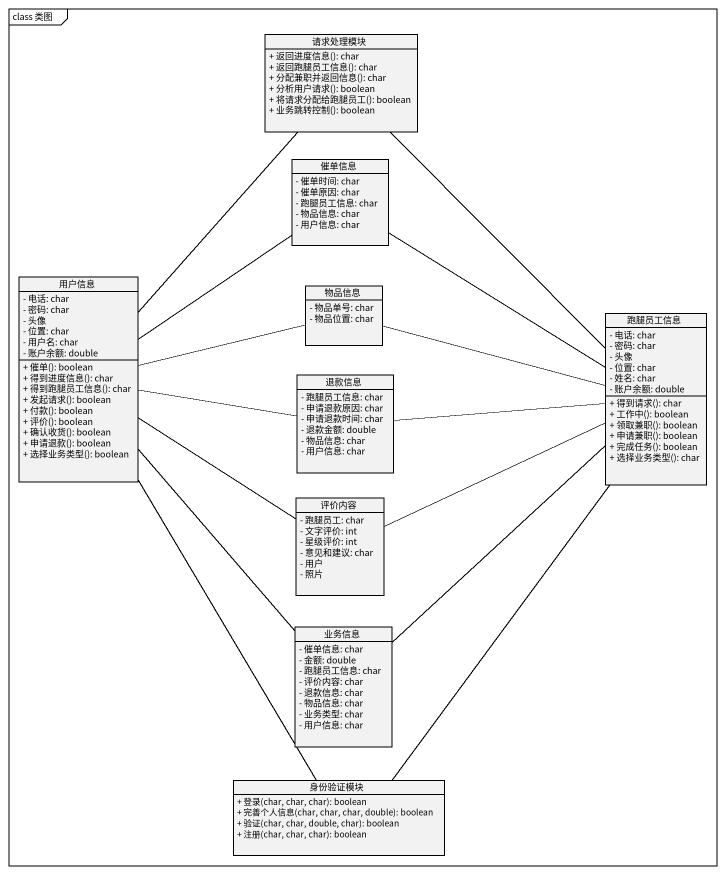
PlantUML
@startuml
mainframe class 类图
hide circle
hide empty members
skinparam classAttributeIconSize 0
class 请求处理模块 {
  + 返回进度信息(): char
  + 返回跑腿员工信息(): char
  + 分配兼职并返回信息(): char
  + 分析用户请求(): boolean
  + 将请求分配给跑腿员工(): boolean
  + 业务跳转控制(): boolean
}
class 催单信息 {
  - 催单时间: char
  - 催单原因: char
  - 跑腿员工信息: char
  - 物品信息: char
  - 用户信息: char
}
class 用户信息 {
  - 电话: char
  - 密码: char
  - 头像
  - 位置: char
  - 用户名: char
  - 账户余额: double
  + 催单(): boolean
  + 得到进度信息(): char
  + 得到跑腿员工信息(): char
  + 发起请求(): boolean
  + 付款(): boolean
  + 评价(): boolean
  + 确认收货(): boolean
  + 申请退款(): boolean
  + 选择业务类型(): boolean
}
class 物品信息 {
  - 物品单号: char
  - 物品位置: char
}
class 跑腿员工信息 {
  - 电话: char
  - 密码: char
  - 头像
  - 位置: char
  - 姓名: char
  - 账户余额: double
  + 得到请求(): char
  + 工作中(): boolean
  + 领取兼职(): boolean
  + 申请兼职(): boolean
  + 完成任务(): boolean
  + 选择业务类型(): char
}
class 退款信息 {
  - 跑腿员工信息: char
  - 申请退款原因: char
  - 申请退款时间: char
  - 退款金额: double
  - 物品信息: char
  - 用户信息: char
}
class 评价内容 {
  - 跑腿员工: char
  - 文字评价: int
  - 星级评价: int
  - 意见和建议: char
  - 用户
  - 照片
}
class 业务信息 {
  - 催单信息: char
  - 金额: double
  - 跑腿员工信息: char
  - 评价内容: char
  - 退款信息: char
  - 物品信息: char
  - 业务类型: char
  - 用户信息: char
}
class 身份验证模块 {
  + 登录(char, char, char): boolean
  + 完善个人信息(char, char, char, double): boolean
  + 验证(char, char, double, char): boolean
  + 注册(char, char, char): boolean
}
请求处理模块 -- 跑腿员工信息
催单信息 -- 跑腿员工信息
用户信息 -up- 请求处理模块
用户信息 -up- 催单信息
用户信息 -right- 物品信息
用户信息 -right- 退款信息
用户信息 -- 评价内容
用户信息 -- 业务信息
用户信息 -- 身份验证模块
物品信息 -right- 跑腿员工信息
退款信息 -right- 跑腿员工信息
评价内容 -right- 跑腿员工信息
业务信息 -up- 跑腿员工信息
身份验证模块 -up- 跑腿员工信息
@enduml
